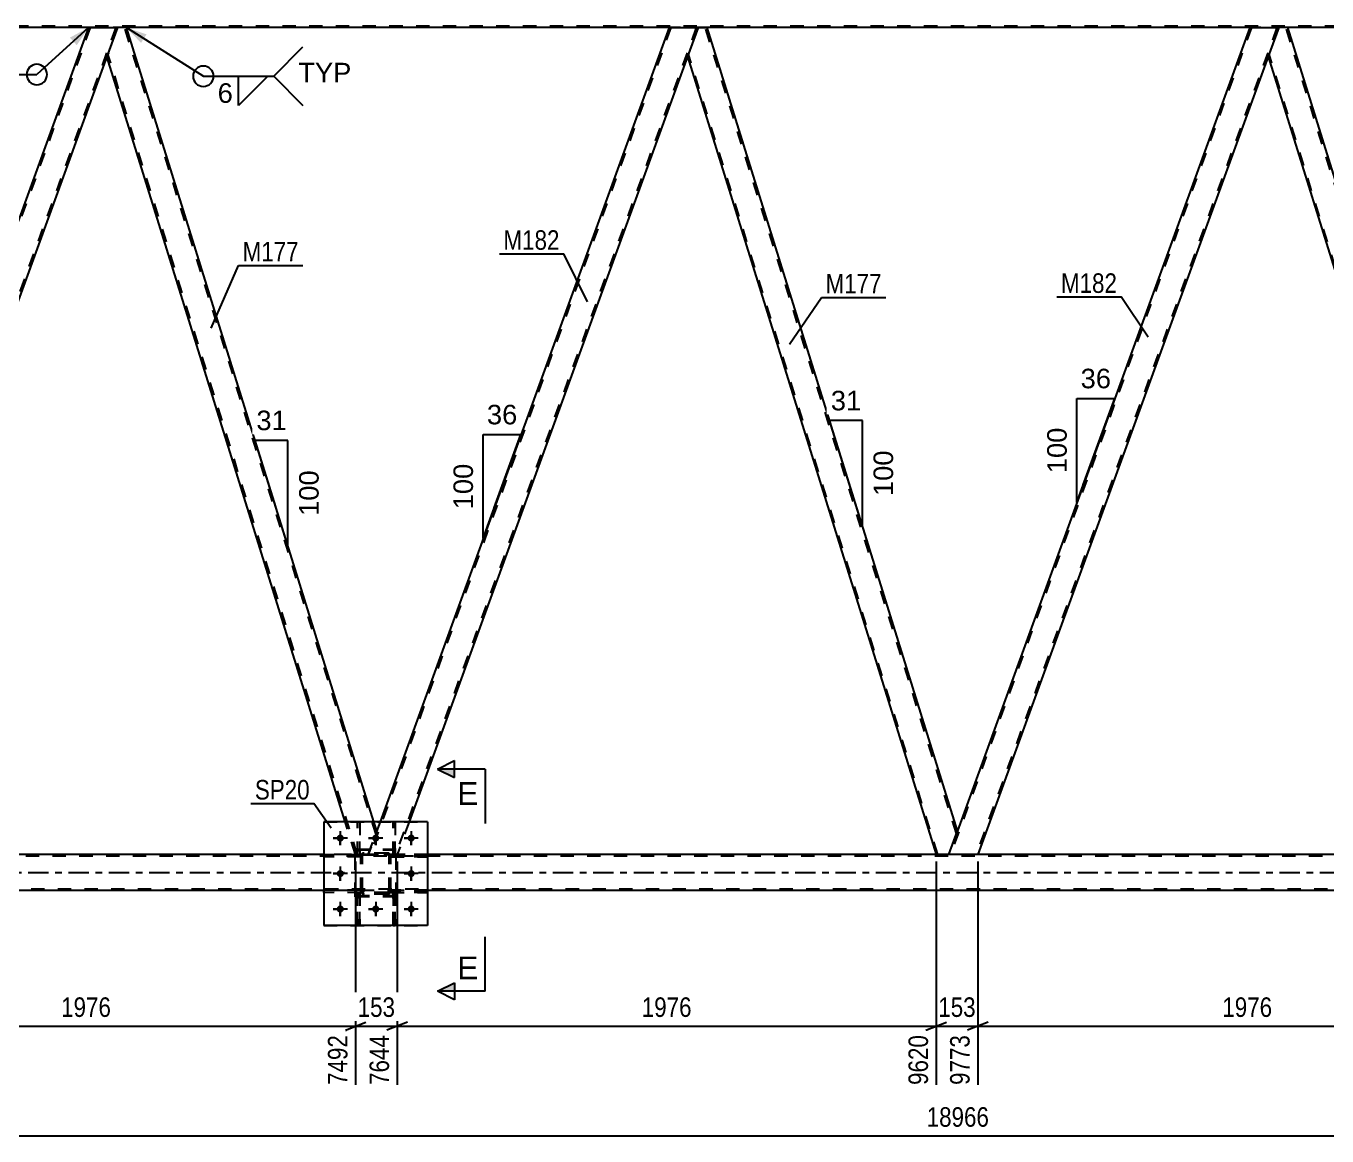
# Model space of a CAD drawing. Header units: millimetres. Extents: x -111 to 730, y -402 to 192.
# Drawn here: x 175.5 to 366.3, y -164.5 to -1.8 of the extents above; entities that cross this region are included whole.
import ezdxf

# ---------------------------------------------------------------- set-up
doc = ezdxf.new("R2010")
doc.units = ezdxf.units.MM
doc.linetypes.add('DXK_LINE_DOT2', pattern=[3.9198, 1.9599, -1.9599])
doc.linetypes.add('DXK_LINE_DOT3', pattern=[5.9187, 2.979, -0.9799, 0.9799, -0.9799])
doc.styles.add('Arial', font='ARIAL.TTF', dxfattribs={"height": 0.2})
doc.styles.add('Arial Narrow', font='ARIALN.TTF', dxfattribs={"height": 0.2})

# ---------------------------------------------------------------- blocks, each defined once
blk = doc.blocks.new('Part-192539618-2163 - 2095')
at = {"color": 7, "linetype": 'DXK_LINE_DOT2'}
for p, q in [((681.5, -1.76), (-18.61, -1.76)), ((190.22, -2), (184.65, -2)), ((275.36, -2), (269.78, -2)), ((360.49, -2), (354.92, -2))]:
    blk.add_line(p, q, dxfattribs=at)
at = {"color": 2, "linetype": 'Continuous'}
for p, q in [((184.65, -2), (105.13, -2)), ((269.78, -2), (190.22, -2)), ((354.92, -2), (275.36, -2)), ((440.05, -2), (360.49, -2))]:
    blk.add_line(p, q, dxfattribs=at)
blk = doc.blocks.new('Part-192539618-2187 - 2095')
at = {"color": 7, "linetype": 'DXK_LINE_DOT2'}
for p, q in [((234.37, -128.43), (228.97, -128.43)), ((228.97, -128.43), (228.97, -128.75)), ((228.97, -128.75), (234.37, -128.75)), ((229.57, -128.75), (229.57, -128.43)), ((234.37, -128.75), (234.37, -128.43))]:
    blk.add_line(p, q, dxfattribs=at)
blk = doc.blocks.new('Part-192539618-2190 - 2095')
at = {"color": 7, "linetype": 'DXK_LINE_DOT2'}
for p, q in [((224.57, -123.23), (219.17, -123.23)), ((219.17, -123.23), (219.17, -123.55)), ((224.57, -123.55), (219.17, -123.55)), ((223.97, -123.55), (223.97, -123.23)), ((224.57, -123.55), (224.57, -123.23))]:
    blk.add_line(p, q, dxfattribs=at)
blk = doc.blocks.new('Part-192539618-2191 - 2095')
at = {"color": 7, "linetype": 'DXK_LINE_DOT2'}
for p, q in [((224.57, -128.43), (219.17, -128.43)), ((219.17, -128.43), (219.17, -128.75)), ((224.57, -128.75), (219.17, -128.75)), ((223.97, -128.75), (223.97, -128.43)), ((224.57, -128.75), (224.57, -128.43))]:
    blk.add_line(p, q, dxfattribs=at)
blk = doc.blocks.new('Part-192539618-2194 - 2095')
at = {"color": 7, "linetype": 'DXK_LINE_DOT2'}
for p, q in [((229.32, -123.24), (229.32, -118.39)), ((229.32, -118.39), (229.64, -118.39)), ((229.64, -118.39), (229.64, -123.24)), ((229.32, -122.64), (229.64, -122.64)), ((229.64, -123.24), (229.32, -123.24))]:
    blk.add_line(p, q, dxfattribs=at)
blk = doc.blocks.new('Part-192539618-2197 - 2095')
at = {"color": 7, "linetype": 'DXK_LINE_DOT2'}
for p, q in [((228.97, -123.55), (228.97, -123.23)), ((228.97, -123.23), (234.37, -123.23)), ((234.37, -123.55), (228.97, -123.55)), ((229.57, -123.55), (229.57, -123.23)), ((234.37, -123.23), (234.37, -123.55))]:
    blk.add_line(p, q, dxfattribs=at)
blk = doc.blocks.new('Part-192539618-2133 - 2095')
at = {"color": 7, "linetype": 'DXK_LINE_DOT2'}
for p, q in [((224.57, -128.43), (219.17, -128.43)), ((219.17, -128.75), (219.17, -128.43)), ((224.57, -128.75), (219.17, -128.75)), ((223.97, -128.75), (223.97, -128.43)), ((224.57, -128.43), (224.57, -128.75))]:
    blk.add_line(p, q, dxfattribs=at)
blk = doc.blocks.new('Part-192539618-2200 - 2095')
at = {"color": 7, "linetype": 'DXK_LINE_DOT2'}
for p, q in [((224.12, -123.24), (224.12, -118.39)), ((224.12, -118.39), (224.44, -118.39)), ((224.44, -118.39), (224.44, -123.24)), ((224.12, -122.64), (224.44, -122.64)), ((224.44, -123.24), (224.12, -123.24))]:
    blk.add_line(p, q, dxfattribs=at)
blk = doc.blocks.new('Part-192539618-2136 - 2095')
at = {"color": 2, "linetype": 'Continuous'}
for p, q in [((229.32, -118.4), (229.32, -118.39)), ((229.64, -118.39), (229.32, -118.39)), ((229.64, -118.4), (229.64, -118.39))]:
    blk.add_line(p, q, dxfattribs=at)
at = {"color": 7, "linetype": 'DXK_LINE_DOT2'}
for p, q in [((229.32, -123.24), (229.32, -118.4)), ((229.64, -123.24), (229.64, -118.4)), ((229.32, -122.64), (229.64, -122.64)), ((229.64, -123.24), (229.32, -123.24))]:
    blk.add_line(p, q, dxfattribs=at)
blk = doc.blocks.new('Part-192539618-2139 - 2095')
at = {"color": 2, "linetype": 'Continuous'}
for p, q in [((224.12, -118.4), (224.12, -118.39)), ((224.44, -118.39), (224.12, -118.39)), ((224.44, -118.4), (224.44, -118.39))]:
    blk.add_line(p, q, dxfattribs=at)
at = {"color": 7, "linetype": 'DXK_LINE_DOT2'}
for p, q in [((224.12, -123.24), (224.12, -118.4)), ((224.44, -123.24), (224.44, -118.4)), ((224.12, -122.64), (224.44, -122.64)), ((224.44, -123.24), (224.12, -123.24))]:
    blk.add_line(p, q, dxfattribs=at)
blk = doc.blocks.new('Bolt-192539618-2206 - 2095')
at = {"color": 1, "linetype": 'Continuous'}
for p, q in [((221.57, -119.76), (221.57, -120.45)), ((226.77, -119.76), (226.77, -120.45)), ((231.97, -119.76), (231.97, -120.45)), ((220.53, -120.8), (221.22, -120.8)), ((221.57, -121.84), (221.57, -121.14)), ((222.61, -120.8), (221.91, -120.8)), ((225.73, -120.8), (226.42, -120.8)), ((226.77, -121.84), (226.77, -121.14)), ((227.81, -120.8), (227.11, -120.8)), ((230.93, -120.8), (231.62, -120.8)), ((231.97, -121.84), (231.97, -121.14)), ((233.01, -120.8), (232.31, -120.8)), ((221.57, -124.96), (221.57, -125.65)), ((231.97, -124.96), (231.97, -125.65)), ((220.53, -126), (221.22, -126)), ((221.57, -127.04), (221.57, -126.34)), ((222.61, -126), (221.91, -126)), ((230.93, -126), (231.62, -126)), ((231.97, -127.04), (231.97, -126.34)), ((233.01, -126), (232.31, -126)), ((220.53, -131.2), (221.22, -131.2)), ((221.57, -130.16), (221.57, -130.85)), ((221.57, -132.24), (221.57, -131.54)), ((222.61, -131.2), (221.91, -131.2)), ((225.73, -131.2), (226.42, -131.2)), ((226.77, -130.16), (226.77, -130.85)), ((226.77, -132.24), (226.77, -131.54)), ((227.81, -131.2), (227.11, -131.2)), ((230.93, -131.2), (231.62, -131.2)), ((231.97, -130.16), (231.97, -130.85)), ((231.97, -132.24), (231.97, -131.54)), ((233.01, -131.2), (232.31, -131.2))]:
    blk.add_line(p, q, dxfattribs=at)
blk = doc.blocks.new('Part-192539618-2142 - 2095')
at = {"color": 7, "linetype": 'DXK_LINE_DOT2'}
for p, q in [((229.64, -128.76), (229.32, -128.76)), ((229.32, -128.76), (229.32, -133.59)), ((229.32, -129.36), (229.64, -129.36)), ((229.64, -133.59), (229.64, -128.76)), ((229.32, -133.59), (229.64, -133.59))]:
    blk.add_line(p, q, dxfattribs=at)
blk = doc.blocks.new('Part-192539618-2145 - 2095')
at = {"color": 7, "linetype": 'DXK_LINE_DOT2'}
for p, q in [((224.44, -128.76), (224.12, -128.76)), ((224.12, -128.76), (224.12, -133.59)), ((224.12, -129.36), (224.44, -129.36)), ((224.44, -133.59), (224.44, -128.76)), ((224.12, -133.59), (224.44, -133.59))]:
    blk.add_line(p, q, dxfattribs=at)
blk = doc.blocks.new('Part-192539618-2148 - 2095')
at = {"color": 7, "linetype": 'DXK_LINE_DOT2'}
for p, q in [((234.37, -123.23), (228.97, -123.23)), ((228.97, -123.23), (228.97, -123.55)), ((228.97, -123.55), (234.37, -123.55)), ((229.57, -123.55), (229.57, -123.23)), ((234.37, -123.55), (234.37, -123.23))]:
    blk.add_line(p, q, dxfattribs=at)
blk = doc.blocks.new('Bolt-192539618-2205 - 2095')
at = {"linetype": 'Continuous'}
for points in [[(222.09, -120.8, -1), (221.05, -120.8, -1)], [(227.29, -120.8, -1), (226.25, -120.8, -1)], [(232.49, -120.8, -1), (231.45, -120.8, -1)], [(222.09, -126, -1), (221.05, -126, -1)], [(232.49, -126, -1), (231.45, -126, -1)], [(222.09, -131.2, -1), (221.05, -131.2, -1)], [(227.29, -131.2, -1), (226.25, -131.2, -1)], [(232.49, -131.2, -1), (231.45, -131.2, -1)]]:
    blk.add_hatch(color=1, dxfattribs=at).paths.add_polyline_path(points)
at = {"color": 1, "linetype": 'Continuous'}
for p, q in [((221.57, -119.76), (221.57, -121.84)), ((226.77, -119.76), (226.77, -121.84)), ((231.97, -119.76), (231.97, -121.84)), ((222.61, -120.8), (220.53, -120.8)), ((227.81, -120.8), (225.73, -120.8)), ((233.01, -120.8), (230.93, -120.8)), ((221.57, -124.96), (221.57, -127.04)), ((231.97, -124.96), (231.97, -127.04)), ((222.61, -126), (220.53, -126)), ((233.01, -126), (230.93, -126)), ((222.61, -131.2), (220.53, -131.2)), ((221.57, -130.16), (221.57, -132.24)), ((227.81, -131.2), (225.73, -131.2)), ((226.77, -130.16), (226.77, -132.24)), ((233.01, -131.2), (230.93, -131.2)), ((231.97, -130.16), (231.97, -132.24))]:
    blk.add_line(p, q, dxfattribs=at)
blk = doc.blocks.new('Part-192539618-2213 - 2095')
at = {"color": 7, "linetype": 'DXK_LINE_DOT2'}
for p, q in [((228.97, -128.75), (228.97, -128.43)), ((228.97, -128.43), (234.37, -128.43)), ((234.37, -128.75), (228.97, -128.75)), ((229.57, -128.75), (229.57, -128.43)), ((234.37, -128.43), (234.37, -128.75))]:
    blk.add_line(p, q, dxfattribs=at)
blk = doc.blocks.new('Part-192539618-2216 - 2095')
at = {"color": 7, "linetype": 'DXK_LINE_DOT2'}
for p, q in [((224.57, -123.23), (219.17, -123.23)), ((219.17, -123.55), (219.17, -123.23)), ((224.57, -123.55), (219.17, -123.55)), ((223.97, -123.55), (223.97, -123.23)), ((224.57, -123.23), (224.57, -123.55))]:
    blk.add_line(p, q, dxfattribs=at)
blk = doc.blocks.new('Part-192539618-2342 - 2095')
at = {"color": 7, "linetype": 'DXK_LINE_DOT2'}
for p, q in [((229.32, -133.59), (229.32, -128.76)), ((229.32, -128.76), (229.64, -128.76)), ((229.32, -129.36), (229.64, -129.36)), ((229.64, -128.76), (229.64, -133.59)), ((229.64, -133.59), (229.32, -133.59))]:
    blk.add_line(p, q, dxfattribs=at)
blk = doc.blocks.new('Part-192539618-2245 - 2095')
at = {"color": 2, "linetype": 'Continuous'}
for p, q in [((359.17, -2), (357.62, -6.25)), ((360.49, -2), (359.17, -2)), ((397.19, -119.75), (360.49, -2)), ((357.62, -6.25), (394.08, -123.22)), ((397.19, -119.75), (396.92, -120.49)), ((396.92, -120.49), (395.93, -123.22))]:
    blk.add_line(p, q, dxfattribs=at)
at = {"color": 7, "linetype": 'DXK_LINE_DOT2'}
for p, q in [((397.06, -120.12), (360.24, -2)), ((394.34, -123.22), (357.76, -5.88)), ((397.17, -119.81), (396.92, -120.49)), ((395.93, -123.22), (394.08, -123.22))]:
    blk.add_line(p, q, dxfattribs=at)
blk = doc.blocks.new('Part-192539618-2291 - 2095')
at = {"color": 7, "linetype": 'DXK_LINE_DOT2'}
for p, q in [((624.28, -123.46), (-43.18, -123.46)), ((489.78, -123.22), (219.17, -123.22)), ((234.37, -123.22), (219.17, -123.22)), ((625.04, -128.26), (-43.18, -128.26)), ((234.37, -128.5), (219.17, -128.5))]:
    blk.add_line(p, q, dxfattribs=at)
at = {"color": 2, "linetype": 'Continuous'}
for p, q in [((219.17, -123.22), (64.1, -123.22)), ((474.58, -123.22), (234.37, -123.22)), ((219.17, -128.5), (64.1, -128.5)), ((474.58, -128.5), (234.37, -128.5))]:
    blk.add_line(p, q, dxfattribs=at)
at = {"color": 7, "linetype": 'DXK_LINE_DOT3'}
blk.add_line((-43.18, -125.86), (624.66, -125.86), dxfattribs=at)
blk = doc.blocks.new('Part-192539618-2306 - 2095')
at = {"color": 7, "linetype": 'DXK_LINE_DOT2'}
for p, q in [((355.17, -2), (311.05, -123.22)), ((358.92, -2), (314.8, -123.22)), ((359.17, -2), (357.62, -6.25)), ((312.06, -119.75), (310.79, -123.22)), ((315.05, -123.22), (310.79, -123.22))]:
    blk.add_line(p, q, dxfattribs=at)
at = {"color": 2, "linetype": 'Continuous'}
for p, q in [((354.92, -2), (312.06, -119.75)), ((354.92, -2), (359.17, -2)), ((357.62, -6.25), (315.05, -123.22))]:
    blk.add_line(p, q, dxfattribs=at)
blk = doc.blocks.new('Part-192539618-2327 - 2095')
at = {"color": 2, "linetype": 'Continuous'}
for p, q in [((234.37, -118.4), (219.17, -118.4)), ((219.17, -118.4), (219.17, -133.6)), ((234.37, -118.4), (234.37, -133.6)), ((234.37, -133.6), (219.17, -133.6))]:
    blk.add_line(p, q, dxfattribs=at)
blk = doc.blocks.new('Part-192539618-2328 - 2095')
at = {"color": 7, "linetype": 'DXK_LINE_DOT2'}
for p, q in [((219.17, -118.4), (234.37, -118.4)), ((219.17, -118.4), (219.17, -133.6)), ((234.37, -118.4), (234.37, -133.6)), ((219.17, -133.6), (234.37, -133.6))]:
    blk.add_line(p, q, dxfattribs=at)
blk = doc.blocks.new('Part-192539618-2329 - 2095')
at = {"color": 7, "linetype": 'DXK_LINE_DOT2'}
for p, q in [((224.57, -123.48), (224.6, -123.29)), ((224.6, -123.29), (224.57, -123.48)), ((224.57, -128.52), (224.57, -123.48)), ((224.81, -123.48), (224.82, -123.38)), ((224.81, -128.52), (224.81, -123.48)), ((224.82, -123.38), (224.88, -123.31)), ((224.86, -123.03), (225.05, -123)), ((225.05, -123), (224.86, -123.03)), ((224.88, -123.31), (224.95, -123.25)), ((224.95, -123.25), (225.05, -123.24)), ((228.49, -123), (225.05, -123)), ((225.05, -123.24), (228.49, -123.24)), ((228.49, -123), (228.67, -123.03)), ((228.67, -123.03), (228.49, -123)), ((228.49, -123.24), (228.58, -123.25)), ((228.58, -123.25), (228.66, -123.31)), ((228.66, -123.31), (228.71, -123.38)), ((228.71, -123.38), (228.73, -123.48)), ((228.73, -128.52), (228.73, -123.48)), ((228.93, -123.29), (228.97, -123.48)), ((228.97, -123.48), (228.93, -123.29)), ((228.97, -128.52), (228.97, -123.48)), ((224.6, -128.7), (224.57, -128.52)), ((224.57, -128.52), (224.6, -128.7)), ((224.82, -128.61), (224.81, -128.52)), ((224.88, -128.69), (224.82, -128.61)), ((225.05, -129), (224.86, -128.96)), ((224.86, -128.96), (225.05, -129)), ((224.95, -128.74), (224.88, -128.69)), ((225.05, -128.76), (224.95, -128.74)), ((228.49, -128.76), (225.05, -128.76)), ((228.49, -129), (225.05, -129)), ((228.58, -128.74), (228.49, -128.76)), ((228.67, -128.96), (228.49, -129)), ((228.49, -129), (228.67, -128.96)), ((228.66, -128.69), (228.58, -128.74)), ((228.71, -128.61), (228.66, -128.69)), ((228.73, -128.52), (228.71, -128.61)), ((228.97, -128.52), (228.93, -128.7)), ((228.93, -128.7), (228.97, -128.52))]:
    blk.add_line(p, q, dxfattribs=at)
at = {"color": 7, "linetype": 'DXK_LINE_DOT3'}
blk.add_line((226.77, -126), (226.77, -126), dxfattribs=at)
at = {"color": 7, "linetype": 'DXK_LINE_DOT2'}
for centre, start, end in [((225.05, -123.48), 112.5, 157.5), ((225.05, -123.48), 112.5, 157.5), ((228.49, -123.48), 22.5, 67.5), ((228.49, -123.48), 22.5, 67.5), ((225.05, -128.52), 202.5, 247.5), ((225.05, -128.52), 202.5, 247.5), ((228.49, -128.52), 292.5, 337.5), ((228.49, -128.52), 292.5, 337.5)]:
    blk.add_arc(centre, 0.48, start, end, dxfattribs=at)
blk = doc.blocks.new('Part-192539618-2330 - 2095')
at = {"color": 7, "linetype": 'DXK_LINE_DOT2'}
for p, q in [((229.77, -122.59), (223.77, -122.59)), ((223.77, -129.39), (223.77, -122.59)), ((229.77, -129.39), (229.77, -122.59)), ((229.77, -129.39), (223.77, -129.39))]:
    blk.add_line(p, q, dxfattribs=at)
blk = doc.blocks.new('Part-192539618-2331 - 2095')
at = {"color": 7, "linetype": 'DXK_LINE_DOT2'}
for p, q in [((229.77, -122.46), (223.77, -122.46)), ((223.77, -129.26), (223.77, -122.46)), ((229.77, -129.26), (229.77, -122.46)), ((229.77, -129.26), (223.77, -129.26))]:
    blk.add_line(p, q, dxfattribs=at)
blk = doc.blocks.new('Part-192539618-2343 - 2095')
at = {"color": 7, "linetype": 'DXK_LINE_DOT2'}
for p, q in [((224.12, -133.59), (224.12, -128.76)), ((224.12, -128.76), (224.44, -128.76)), ((224.12, -129.36), (224.44, -129.36)), ((224.44, -128.76), (224.44, -133.59)), ((224.44, -133.59), (224.12, -133.59))]:
    blk.add_line(p, q, dxfattribs=at)
blk = doc.blocks.new('Part-192539618-2371 - 2095')
at = {"color": 7, "linetype": 'DXK_LINE_DOT2'}
for p, q in [((224.57, -123.48), (224.6, -123.29)), ((224.6, -123.29), (224.57, -123.48)), ((224.57, -128.52), (224.57, -123.48)), ((224.81, -123.48), (224.82, -123.38)), ((224.81, -128.52), (224.81, -123.48)), ((224.82, -123.38), (224.88, -123.31)), ((224.86, -123.03), (225.05, -123)), ((225.05, -123), (224.86, -123.03)), ((224.88, -123.31), (224.95, -123.25)), ((224.95, -123.25), (225.05, -123.24)), ((228.49, -123), (225.05, -123)), ((225.05, -123.24), (228.49, -123.24)), ((228.49, -123), (228.67, -123.03)), ((228.67, -123.03), (228.49, -123)), ((228.49, -123.24), (228.58, -123.25)), ((228.58, -123.25), (228.66, -123.31)), ((228.66, -123.31), (228.71, -123.38)), ((228.71, -123.38), (228.73, -123.48)), ((228.73, -128.52), (228.73, -123.48)), ((228.93, -123.29), (228.97, -123.48)), ((228.97, -123.48), (228.93, -123.29)), ((228.97, -128.52), (228.97, -123.48)), ((224.6, -128.7), (224.57, -128.52)), ((224.57, -128.52), (224.6, -128.7)), ((224.82, -128.61), (224.81, -128.52)), ((224.88, -128.69), (224.82, -128.61)), ((225.05, -129), (224.86, -128.96)), ((224.86, -128.96), (225.05, -129)), ((224.95, -128.74), (224.88, -128.69)), ((225.05, -128.76), (224.95, -128.74)), ((228.49, -128.76), (225.05, -128.76)), ((228.49, -129), (225.05, -129)), ((228.58, -128.74), (228.49, -128.76)), ((228.67, -128.96), (228.49, -129)), ((228.49, -129), (228.67, -128.96)), ((228.66, -128.69), (228.58, -128.74)), ((228.71, -128.61), (228.66, -128.69)), ((228.73, -128.52), (228.71, -128.61)), ((228.97, -128.52), (228.93, -128.7)), ((228.93, -128.7), (228.97, -128.52))]:
    blk.add_line(p, q, dxfattribs=at)
at = {"color": 7, "linetype": 'DXK_LINE_DOT3'}
blk.add_line((226.77, -126), (226.77, -126), dxfattribs=at)
at = {"color": 7, "linetype": 'DXK_LINE_DOT2'}
for centre, start, end in [((225.05, -123.48), 112.5, 157.5), ((225.05, -123.48), 112.5, 157.5), ((228.49, -123.48), 22.5, 67.5), ((228.49, -123.48), 22.5, 67.5), ((225.05, -128.52), 202.5, 247.5), ((225.05, -128.52), 202.5, 247.5), ((228.49, -128.52), 292.5, 337.5), ((228.49, -128.52), 292.5, 337.5)]:
    blk.add_arc(centre, 0.48, start, end, dxfattribs=at)
blk = doc.blocks.new('Part-192539618-2402 - 2095')
at = {"color": 2, "linetype": 'Continuous'}
for p, q in [((274.04, -2), (272.49, -6.25)), ((274.04, -2), (275.36, -2)), ((312.06, -119.75), (275.36, -2)), ((272.49, -6.25), (308.95, -123.22)), ((310.79, -123.22), (312.06, -119.75))]:
    blk.add_line(p, q, dxfattribs=at)
at = {"color": 7, "linetype": 'DXK_LINE_DOT2'}
for p, q in [((311.92, -120.12), (275.1, -2)), ((309.2, -123.22), (272.63, -5.88)), ((310.79, -123.22), (308.95, -123.22))]:
    blk.add_line(p, q, dxfattribs=at)
blk = doc.blocks.new('Part-192539618-2407 - 2095')
at = {"color": 7, "linetype": 'DXK_LINE_DOT2'}
for p, q in [((270.04, -2), (225.92, -123.22)), ((273.78, -2), (229.66, -123.22)), ((274.04, -2), (272.49, -6.25)), ((227.42, -118.4), (225.66, -123.22)), ((231.67, -118.4), (229.92, -123.22)), ((229.92, -123.22), (225.66, -123.22))]:
    blk.add_line(p, q, dxfattribs=at)
at = {"color": 2, "linetype": 'Continuous'}
for p, q in [((269.78, -2), (227.42, -118.4)), ((269.78, -2), (274.04, -2)), ((272.49, -6.25), (231.67, -118.4))]:
    blk.add_line(p, q, dxfattribs=at)
blk = doc.blocks.new('Part-192539618-2412 - 2095')
at = {"color": 2, "linetype": 'Continuous'}
for p, q in [((188.9, -2), (187.36, -6.25)), ((190.22, -2), (188.9, -2)), ((226.5, -118.4), (190.22, -2)), ((222.31, -118.4), (187.36, -6.25))]:
    blk.add_line(p, q, dxfattribs=at)
at = {"color": 7, "linetype": 'DXK_LINE_DOT2'}
for p, q in [((226.79, -120.12), (189.97, -2)), ((224.07, -123.22), (187.49, -5.88)), ((223.82, -123.22), (222.31, -118.4)), ((225.66, -123.22), (226.92, -119.75)), ((226.92, -119.75), (226.5, -118.4)), ((223.82, -123.22), (225.66, -123.22))]:
    blk.add_line(p, q, dxfattribs=at)
blk = doc.blocks.new('Part-192539618-2417 - 2095')
at = {"color": 7, "linetype": 'DXK_LINE_DOT2'}
for p, q in [((184.9, -2), (140.78, -123.22)), ((188.65, -2), (144.53, -123.22)), ((188.9, -2), (187.36, -6.25)), ((141.79, -119.75), (140.53, -123.22)), ((144.78, -123.22), (140.53, -123.22))]:
    blk.add_line(p, q, dxfattribs=at)
at = {"color": 2, "linetype": 'Continuous'}
for p, q in [((184.65, -2), (141.79, -119.75)), ((184.65, -2), (188.9, -2)), ((187.36, -6.25), (144.78, -123.22))]:
    blk.add_line(p, q, dxfattribs=at)
blk = doc.blocks.new('StraightDimension-192539618-10105 - 2095')
at = {"color": 7, "linetype": 'Continuous'}
blk.add_line((-57.88, -164.46), (682.14, -164.46), dxfattribs=at)
at = {"color": 0}
blk.add_wipeout([(317.3, -163.71), (317.3, -159.51), (306.96, -159.51), (306.96, -163.71)], dxfattribs=at)
at = {"color": 3, "style": 'Arial Narrow'}
blk.add_text('18966', height=2.863, dxfattribs=at).set_placement((307.56, -163.11))
blk = doc.blocks.new('StraightDimension-192539618-44811 - 2095')
at = {"color": 7, "linetype": 'Continuous'}
for p, q in [((308.95, -124.22), (308.95, -156.98)), ((315.05, -124.22), (315.05, -156.98)), ((307.45, -148.96), (310.45, -147.76)), ((308.95, -148.36), (315.05, -148.36)), ((316.55, -147.76), (313.55, -148.96))]:
    blk.add_line(p, q, dxfattribs=at)
at = {"color": 0}
blk.add_wipeout([(315.34, -147.61), (315.34, -143.41), (308.66, -143.41), (308.66, -147.61)], dxfattribs=at)
at = {"color": 0, "linetype": 'Continuous'}
blk.add_wipeout([(314.45, -149.06), (310.25, -149.06), (310.25, -157.58), (314.45, -157.58)], dxfattribs=at)
at = {"color": 3, "style": 'Arial Narrow'}
blk.add_text('153', height=2.863, dxfattribs=at).set_placement((309.26, -147.01))
at = {"color": 3, "linetype": 'Continuous', "style": 'Arial Narrow'}
blk.add_text('9773', height=2.863, rotation=90.0002, dxfattribs=at).set_placement((313.85, -156.98))
blk = doc.blocks.new('AngleDimension-192539618-36048 - 2095')
at = {"color": 7, "linetype": 'Continuous'}
for p, q in [((329.59, -56.36), (335.13, -56.36)), ((329.59, -71.59), (335.13, -56.36)), ((329.59, -71.59), (329.59, -56.36)), ((330.52, -69.01), (335.13, -56.36))]:
    blk.add_line(p, q, dxfattribs=at)
at = {"color": 0}
for points in [[(335.18, -55.46), (335.18, -51.26), (329.53, -51.26), (329.53, -55.46)], [(328.69, -60.04), (324.49, -60.04), (324.49, -67.91), (328.69, -67.91)]]:
    blk.add_wipeout(points, dxfattribs=at)
at = {"color": 3, "style": 'Arial'}
blk.add_text('36', height=2.865, dxfattribs=at).set_placement((330.13, -54.86))
blk.add_text('100', height=2.865, rotation=90.0002, dxfattribs=at).set_placement((328.09, -67.31))
blk = doc.blocks.new('StraightDimension-192539618-44812 - 2095')
at = {"color": 7, "linetype": 'Continuous'}
for p, q in [((229.92, -124.22), (229.92, -156.98)), ((308.95, -124.22), (308.95, -156.98)), ((231.42, -147.76), (228.42, -148.96)), ((229.92, -148.36), (308.95, -148.36)), ((307.45, -148.96), (310.45, -147.76))]:
    blk.add_line(p, q, dxfattribs=at)
at = {"color": 0}
blk.add_wipeout([(273.69, -147.61), (273.69, -143.41), (265.18, -143.41), (265.18, -147.61)], dxfattribs=at)
at = {"color": 0, "linetype": 'Continuous'}
blk.add_wipeout([(308.35, -149.06), (304.15, -149.06), (304.15, -157.58), (308.35, -157.58)], dxfattribs=at)
at = {"color": 3, "style": 'Arial Narrow'}
blk.add_text('1976', height=2.863, dxfattribs=at).set_placement((265.78, -147.01))
at = {"color": 3, "linetype": 'Continuous', "style": 'Arial Narrow'}
blk.add_text('9620', height=2.863, rotation=90.0002, dxfattribs=at).set_placement((307.75, -156.98))
blk = doc.blocks.new('StraightDimension-192539618-44814 - 2095')
at = {"color": 7, "linetype": 'Continuous'}
for p, q in [((144.78, -124.22), (144.78, -156.98)), ((223.82, -124.22), (223.82, -156.98)), ((146.28, -147.76), (143.28, -148.96)), ((144.78, -148.36), (223.82, -148.36)), ((222.32, -148.96), (225.32, -147.76))]:
    blk.add_line(p, q, dxfattribs=at)
at = {"color": 0}
blk.add_wipeout([(188.56, -147.61), (188.56, -143.41), (180.04, -143.41), (180.04, -147.61)], dxfattribs=at)
at = {"color": 0, "linetype": 'Continuous'}
blk.add_wipeout([(223.22, -149.06), (219.02, -149.06), (219.02, -157.58), (223.22, -157.58)], dxfattribs=at)
at = {"color": 3, "style": 'Arial Narrow'}
blk.add_text('1976', height=2.863, dxfattribs=at).set_placement((180.64, -147.01))
at = {"color": 3, "linetype": 'Continuous', "style": 'Arial Narrow'}
blk.add_text('7492', height=2.863, rotation=90.0002, dxfattribs=at).set_placement((222.62, -156.98))
blk = doc.blocks.new('AngleDimension-192539618-36020 - 2095')
at = {"color": 7, "linetype": 'Continuous'}
for p, q in [((242.53, -61.65), (248.07, -61.65)), ((242.53, -76.88), (248.07, -61.65)), ((242.53, -76.88), (242.53, -61.65)), ((244.16, -72.39), (248.07, -61.65))]:
    blk.add_line(p, q, dxfattribs=at)
at = {"color": 0}
for points in [[(248.12, -60.75), (248.12, -56.55), (242.47, -56.55), (242.47, -60.75)], [(241.63, -65.33), (237.43, -65.33), (237.43, -73.2), (241.63, -73.2)]]:
    blk.add_wipeout(points, dxfattribs=at)
at = {"color": 3, "style": 'Arial'}
blk.add_text('36', height=2.865, dxfattribs=at).set_placement((243.07, -60.15))
blk.add_text('100', height=2.865, rotation=90.0002, dxfattribs=at).set_placement((241.03, -72.6))
blk = doc.blocks.new('AngleDimension-192539618-36006 - 2095')
at = {"color": 7, "linetype": 'Continuous'}
for p, q in [((212.11, -72.23), (209.08, -62.5)), ((213.9, -62.5), (209.08, -62.5)), ((213.9, -77.96), (209.08, -62.5)), ((213.9, -77.96), (213.9, -62.5))]:
    blk.add_line(p, q, dxfattribs=at)
at = {"color": 0}
for points in [[(214.31, -61.6), (214.31, -57.4), (208.67, -57.4), (208.67, -61.6)], [(219, -66.3), (214.8, -66.3), (214.8, -74.17), (219, -74.17)]]:
    blk.add_wipeout(points, dxfattribs=at)
at = {"color": 3, "style": 'Arial'}
blk.add_text('31', height=2.865, dxfattribs=at).set_placement((209.27, -61))
blk.add_text('100', height=2.865, rotation=90.0002, dxfattribs=at).set_placement((218.4, -73.57))
blk = doc.blocks.new('AngleDimension-192539618-36034 - 2095')
at = {"color": 7, "linetype": 'Continuous'}
for p, q in [((296.37, -69.42), (293.31, -59.6)), ((298.13, -59.6), (293.31, -59.6)), ((298.13, -75.06), (293.31, -59.6)), ((298.13, -75.06), (298.13, -59.6))]:
    blk.add_line(p, q, dxfattribs=at)
at = {"color": 0}
for points in [[(298.54, -58.7), (298.54, -54.5), (292.9, -54.5), (292.9, -58.7)], [(303.23, -63.39), (299.03, -63.39), (299.03, -71.26), (303.23, -71.26)]]:
    blk.add_wipeout(points, dxfattribs=at)
at = {"color": 3, "style": 'Arial'}
blk.add_text('31', height=2.865, dxfattribs=at).set_placement((293.5, -58.1))
blk.add_text('100', height=2.865, rotation=90.0002, dxfattribs=at).set_placement((302.63, -70.66))
blk = doc.blocks.new('StraightDimension-192539618-44810 - 2095')
at = {"color": 7, "linetype": 'Continuous'}
for p, q in [((315.05, -124.22), (315.05, -156.98)), ((394.08, -124.22), (394.08, -158.8)), ((316.55, -147.76), (313.55, -148.96)), ((315.05, -148.36), (394.08, -148.36)), ((392.58, -148.96), (395.58, -147.76))]:
    blk.add_line(p, q, dxfattribs=at)
at = {"color": 0}
blk.add_wipeout([(358.82, -147.61), (358.82, -143.41), (350.31, -143.41), (350.31, -147.61)], dxfattribs=at)
at = {"color": 0, "linetype": 'Continuous'}
blk.add_wipeout([(393.48, -149.06), (389.28, -149.06), (389.28, -159.4), (393.48, -159.4)], dxfattribs=at)
at = {"color": 3, "style": 'Arial Narrow'}
blk.add_text('1976', height=2.863, dxfattribs=at).set_placement((350.91, -147.01))
at = {"color": 3, "linetype": 'Continuous', "style": 'Arial Narrow'}
blk.add_text('11748', height=2.863, rotation=90.0002, dxfattribs=at).set_placement((392.88, -158.8))
blk = doc.blocks.new('StraightDimension-192539618-44813 - 2095')
at = {"color": 7, "linetype": 'Continuous'}
for p, q in [((223.82, -124.22), (223.82, -156.98)), ((229.92, -124.22), (229.92, -156.98)), ((222.32, -148.96), (225.32, -147.76)), ((223.82, -148.36), (229.92, -148.36)), ((231.42, -147.76), (228.42, -148.96))]:
    blk.add_line(p, q, dxfattribs=at)
at = {"color": 0}
blk.add_wipeout([(230.21, -147.61), (230.21, -143.41), (223.52, -143.41), (223.52, -147.61)], dxfattribs=at)
at = {"color": 0, "linetype": 'Continuous'}
blk.add_wipeout([(229.32, -149.06), (225.12, -149.06), (225.12, -157.58), (229.32, -157.58)], dxfattribs=at)
at = {"color": 3, "style": 'Arial Narrow'}
blk.add_text('153', height=2.863, dxfattribs=at).set_placement((224.12, -147.01))
at = {"color": 3, "linetype": 'Continuous', "style": 'Arial Narrow'}
blk.add_text('7644', height=2.863, rotation=90.0002, dxfattribs=at).set_placement((228.72, -156.98))
blk = doc.blocks.new('Mark-192539618-2302 - 2095')
at = {"color": 0}
blk.add_wipeout([(335.47, -40.88), (335.47, -37.88), (327.25, -37.88), (327.25, -40.88)], dxfattribs=at)
blk.add_wipeout([(335.47, -40.88), (335.47, -37.88), (327.25, -37.88), (327.25, -40.88)], dxfattribs=at)
at = {"color": 30, "linetype": 'Continuous'}
for p in [(326.65, -41.48), (340.01, -47.35)]:
    blk.add_line(p, (336.07, -41.48), dxfattribs=at)
at = {"color": 3, "style": 'Arial Narrow'}
blk.add_text('M182', height=2.863, dxfattribs=at).set_placement((327.25, -40.88))
blk = doc.blocks.new('Mark-192539618-2323 - 2095')
at = {"color": 0}
blk.add_wipeout([(217.09, -115.14), (217.09, -112.14), (209.05, -112.14), (209.05, -115.14)], dxfattribs=at)
blk.add_wipeout([(217.09, -115.14), (217.09, -112.14), (209.05, -112.14), (209.05, -115.14)], dxfattribs=at)
at = {"color": 30, "linetype": 'Continuous'}
for p in [(208.45, -115.74), (220.22, -119.32)]:
    blk.add_line(p, (217.69, -115.74), dxfattribs=at)
at = {"color": 3, "style": 'Arial Narrow'}
blk.add_text('SP20', height=2.863, dxfattribs=at).set_placement((209.05, -115.14))
blk = doc.blocks.new('Mark-192539618-2398 - 2095')
at = {"color": 0}
blk.add_wipeout([(300.96, -40.95), (300.96, -37.95), (292.73, -37.95), (292.73, -40.95)], dxfattribs=at)
blk.add_wipeout([(300.96, -40.95), (300.96, -37.95), (292.73, -37.95), (292.73, -40.95)], dxfattribs=at)
at = {"color": 30, "linetype": 'Continuous'}
for p, q in [((287.46, -48.38), (292.13, -41.55)), ((292.13, -41.55), (301.56, -41.55))]:
    blk.add_line(p, q, dxfattribs=at)
at = {"color": 3, "style": 'Arial Narrow'}
blk.add_text('M177', height=2.863, dxfattribs=at).set_placement((292.73, -40.95))
blk = doc.blocks.new('Mark-192539618-2403 - 2095')
at = {"color": 0}
blk.add_wipeout([(253.73, -34.56), (253.73, -31.56), (245.5, -31.56), (245.5, -34.56)], dxfattribs=at)
blk.add_wipeout([(253.73, -34.56), (253.73, -31.56), (245.5, -31.56), (245.5, -34.56)], dxfattribs=at)
at = {"color": 30, "linetype": 'Continuous'}
for p in [(244.9, -35.16), (257.8, -42.19)]:
    blk.add_line(p, (254.33, -35.16), dxfattribs=at)
at = {"color": 3, "style": 'Arial Narrow'}
blk.add_text('M182', height=2.863, dxfattribs=at).set_placement((245.5, -34.56))
blk = doc.blocks.new('Mark-192539618-2408 - 2095')
at = {"color": 0}
blk.add_wipeout([(215.47, -36.27), (215.47, -33.27), (207.25, -33.27), (207.25, -36.27)], dxfattribs=at)
blk.add_wipeout([(215.47, -36.27), (215.47, -33.27), (207.25, -33.27), (207.25, -36.27)], dxfattribs=at)
at = {"color": 30, "linetype": 'Continuous'}
for p, q in [((202.62, -46.07), (206.65, -36.87)), ((206.65, -36.87), (216.07, -36.87))]:
    blk.add_line(p, q, dxfattribs=at)
at = {"color": 3, "style": 'Arial Narrow'}
blk.add_text('M177', height=2.863, dxfattribs=at).set_placement((207.25, -36.27))
blk = doc.blocks.new('SectionMark-192539618-3574 - 2095')
at = {"color": 6, "linetype": 'Continuous'}
for p, q in [((235.83, -110.68), (238.33, -109.43)), ((242.83, -110.68), (235.83, -110.68)), ((242.83, -110.68), (242.83, -118.68)), ((242.83, -143.25), (242.83, -135.25)), ((242.83, -143.25), (235.83, -143.25)), ((238.33, -144.5), (235.83, -143.25))]:
    blk.add_line(p, q, dxfattribs=at)
at = {"color": 0, "linetype": 'Continuous'}
for points in [[(241.83, -115.93), (241.83, -112.43), (238.72, -112.43), (238.72, -115.93)], [(241.83, -141.5), (241.83, -138), (238.72, -138), (238.72, -141.5)]]:
    blk.add_wipeout(points, dxfattribs=at)
at = {"linetype": 'Continuous'}
for points in [[(238.33, -110.68), (238.33, -111.93), (235.83, -110.68)], [(238.33, -142), (238.33, -143.25), (235.83, -143.25)]]:
    blk.add_hatch(color=6, dxfattribs=at).paths.add_polyline_path(points)
at = {"color": 6, "linetype": 'Continuous'}
for p, q in [((238.33, -111.93), (238.33, -109.43)), ((235.83, -110.68), (238.33, -111.93)), ((235.83, -143.25), (238.33, -142)), ((238.33, -142), (238.33, -144.5))]:
    blk.add_line(p, q, dxfattribs=at)
at = {"color": 3, "linetype": 'Continuous', "style": 'Arial'}
for p in [(238.72, -115.93), (238.72, -141.5)]:
    blk.add_text('E', height=3.34, dxfattribs=at).set_placement(p)
blk = doc.blocks.new('WeldMark-192539618-45160 - 2095')
at = {"linetype": 'Continuous'}
blk.add_hatch(color=30, dxfattribs=at).paths.add_polyline_path([(181.92, -3.46), (184.65, -2), (182.93, -4.57)])
at = {"color": 30, "linetype": 'Continuous'}
blk.add_line((184.65, -2), (177.08, -8.87), dxfattribs=at)
at = {"color": 3, "linetype": 'Continuous'}
for q in [(160.37, -4.58), (160.37, -13.15)]:
    blk.add_line((164.66, -8.87), q, dxfattribs=at)
for start, end in [(90, 270), (270, 90)]:
    blk.add_arc((177.08, -8.87), 1.5, start, end, dxfattribs=at)
at = {"color": 0}
blk.add_wipeout([(169.18, -12.97), (169.18, -9.57), (166.56, -9.57), (166.56, -12.97)], dxfattribs=at)
at = {"color": 30, "linetype": 'Continuous'}
blk.add_line((164.66, -8.87), (177.08, -8.87), dxfattribs=at)
at = {"color": 3, "linetype": 'Continuous'}
for p, q in [((169.84, -8.87), (174.12, -8.87)), ((174.12, -8.87), (169.84, -13.15)), ((169.84, -13.15), (169.84, -8.87))]:
    blk.add_line(p, q, dxfattribs=at)
at = {"color": 3, "style": 'Arial'}
blk.add_text('6', height=2.87, dxfattribs=at).set_placement((166.76, -12.77))
at = {"color": 0, "linetype": 'Continuous'}
blk.add_wipeout([(160.76, -9.77), (160.76, -6.77), (152.98, -6.77), (152.98, -9.77)], dxfattribs=at)
blk.add_wipeout([(160.76, -9.77), (160.76, -6.77), (152.98, -6.77), (152.98, -9.77)], dxfattribs=at)
at = {"color": 3, "linetype": 'Continuous', "style": 'Arial'}
blk.add_text('TYP', height=2.865, dxfattribs=at).set_placement((152.98, -9.77))
blk = doc.blocks.new('WeldMark-192539618-45173 - 2095')
at = {"linetype": 'Continuous'}
blk.add_hatch(color=30, dxfattribs=at).paths.add_polyline_path([(192.36, -4.24), (190.22, -2), (193.16, -2.97)])
at = {"color": 30, "linetype": 'Continuous'}
blk.add_line((190.22, -2), (201.49, -9.12), dxfattribs=at)
at = {"color": 3, "linetype": 'Continuous'}
for q in [(216.1, -4.83), (216.1, -13.4)]:
    blk.add_line((211.81, -9.12), q, dxfattribs=at)
blk.add_arc((201.49, -9.12), 1.5, 90, 270, dxfattribs=at)
at = {"color": 0}
blk.add_wipeout([(206.01, -13.22), (206.01, -9.82), (203.39, -9.82), (203.39, -13.22)], dxfattribs=at)
at = {"color": 30, "linetype": 'Continuous'}
blk.add_line((201.49, -9.12), (211.81, -9.12), dxfattribs=at)
at = {"color": 3, "linetype": 'Continuous'}
for p, q in [((206.67, -9.12), (210.96, -9.12)), ((210.96, -9.12), (206.67, -13.4)), ((206.67, -13.4), (206.67, -9.12))]:
    blk.add_line(p, q, dxfattribs=at)
blk.add_arc((201.49, -9.12), 1.5, 270, 90, dxfattribs=at)
at = {"color": 3, "style": 'Arial'}
blk.add_text('6', height=2.87, dxfattribs=at).set_placement((203.59, -13.02))
at = {"color": 0, "linetype": 'Continuous'}
blk.add_wipeout([(223.19, -10.02), (223.19, -7.02), (215.41, -7.02), (215.41, -10.02)], dxfattribs=at)
blk.add_wipeout([(223.19, -10.02), (223.19, -7.02), (215.41, -7.02), (215.41, -10.02)], dxfattribs=at)
at = {"color": 3, "linetype": 'Continuous', "style": 'Arial'}
blk.add_text('TYP', height=2.865, dxfattribs=at).set_placement((215.41, -10.02))

msp = doc.modelspace()

# ---------------------------------------------------------------- block references
for name in ['Part-192539618-2163 - 2095', 'Part-192539618-2417 - 2095', 'Part-192539618-2412 - 2095', 'Part-192539618-2407 - 2095', 'Part-192539618-2402 - 2095', 'Part-192539618-2306 - 2095', 'Part-192539618-2245 - 2095', 'Part-192539618-2327 - 2095', 'Part-192539618-2328 - 2095', 'Bolt-192539618-2206 - 2095', 'Bolt-192539618-2205 - 2095', 'Part-192539618-2200 - 2095', 'Part-192539618-2139 - 2095', 'Part-192539618-2194 - 2095', 'Part-192539618-2136 - 2095', 'Part-192539618-2291 - 2095', 'Part-192539618-2190 - 2095', 'Part-192539618-2216 - 2095', 'Part-192539618-2331 - 2095', 'Part-192539618-2330 - 2095', 'Part-192539618-2329 - 2095', 'Part-192539618-2371 - 2095', 'Part-192539618-2197 - 2095', 'Part-192539618-2148 - 2095', 'Part-192539618-2191 - 2095', 'Part-192539618-2133 - 2095', 'Part-192539618-2145 - 2095', 'Part-192539618-2343 - 2095', 'Part-192539618-2187 - 2095', 'Part-192539618-2213 - 2095', 'Part-192539618-2142 - 2095', 'Part-192539618-2342 - 2095']:
    msp.add_blockref(name, (0, 0))

# ---------------------------------------------------------------- next in the draw order: block references
msp.add_blockref('StraightDimension-192539618-10105 - 2095', (0, 0))

# ---------------------------------------------------------------- next in the draw order: block references
for name in ['WeldMark-192539618-45160 - 2095', 'WeldMark-192539618-45173 - 2095', 'Mark-192539618-2403 - 2095', 'Mark-192539618-2408 - 2095', 'Mark-192539618-2398 - 2095', 'Mark-192539618-2302 - 2095', 'AngleDimension-192539618-36048 - 2095', 'AngleDimension-192539618-36034 - 2095', 'AngleDimension-192539618-36020 - 2095', 'AngleDimension-192539618-36006 - 2095', 'Mark-192539618-2323 - 2095', 'StraightDimension-192539618-44814 - 2095', 'StraightDimension-192539618-44811 - 2095']:
    msp.add_blockref(name, (0, 0))

# ---------------------------------------------------------------- next in the draw order: block references
for name in ['StraightDimension-192539618-44812 - 2095', 'StraightDimension-192539618-44810 - 2095']:
    msp.add_blockref(name, (0, 0))

# ---------------------------------------------------------------- next in the draw order: block references
for name in ['SectionMark-192539618-3574 - 2095', 'StraightDimension-192539618-44813 - 2095']:
    msp.add_blockref(name, (0, 0))

doc.saveas('drawing.dxf')
